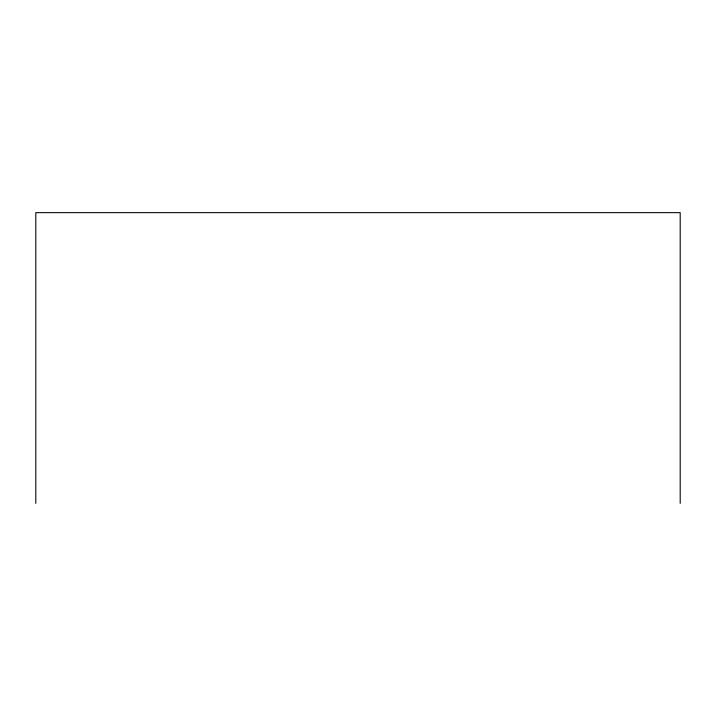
<?xml version="1.0" encoding="UTF-8"?>
<svg xmlns="http://www.w3.org/2000/svg" width="716" height="716" viewBox="0 0 716 716"><rect width="100%" height="100%" fill="white"/><g stroke="black" fill="none" stroke-linecap="round" stroke-linejoin="round"><path stroke-width="1.07" d="M680.2 503.348L680.2 212.652L35.8 212.652L35.8 503.348"/></g></svg>
